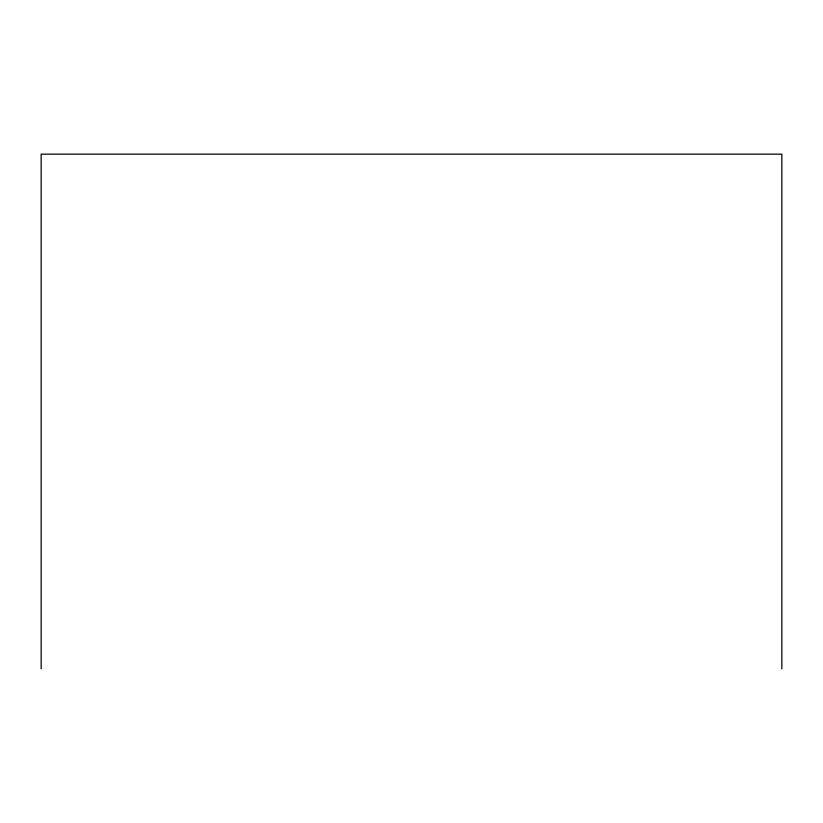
<?xml version="1.0" encoding="UTF-8"?>
<svg xmlns="http://www.w3.org/2000/svg" width="823" height="823" viewBox="0 0 823 823"><rect width="100%" height="100%" fill="white"/><g stroke="black" fill="none" stroke-linecap="round" stroke-linejoin="round"><path stroke-width="1.23" d="M781.85 668.842L781.85 154.158L41.15 154.158L41.15 668.842"/></g></svg>
